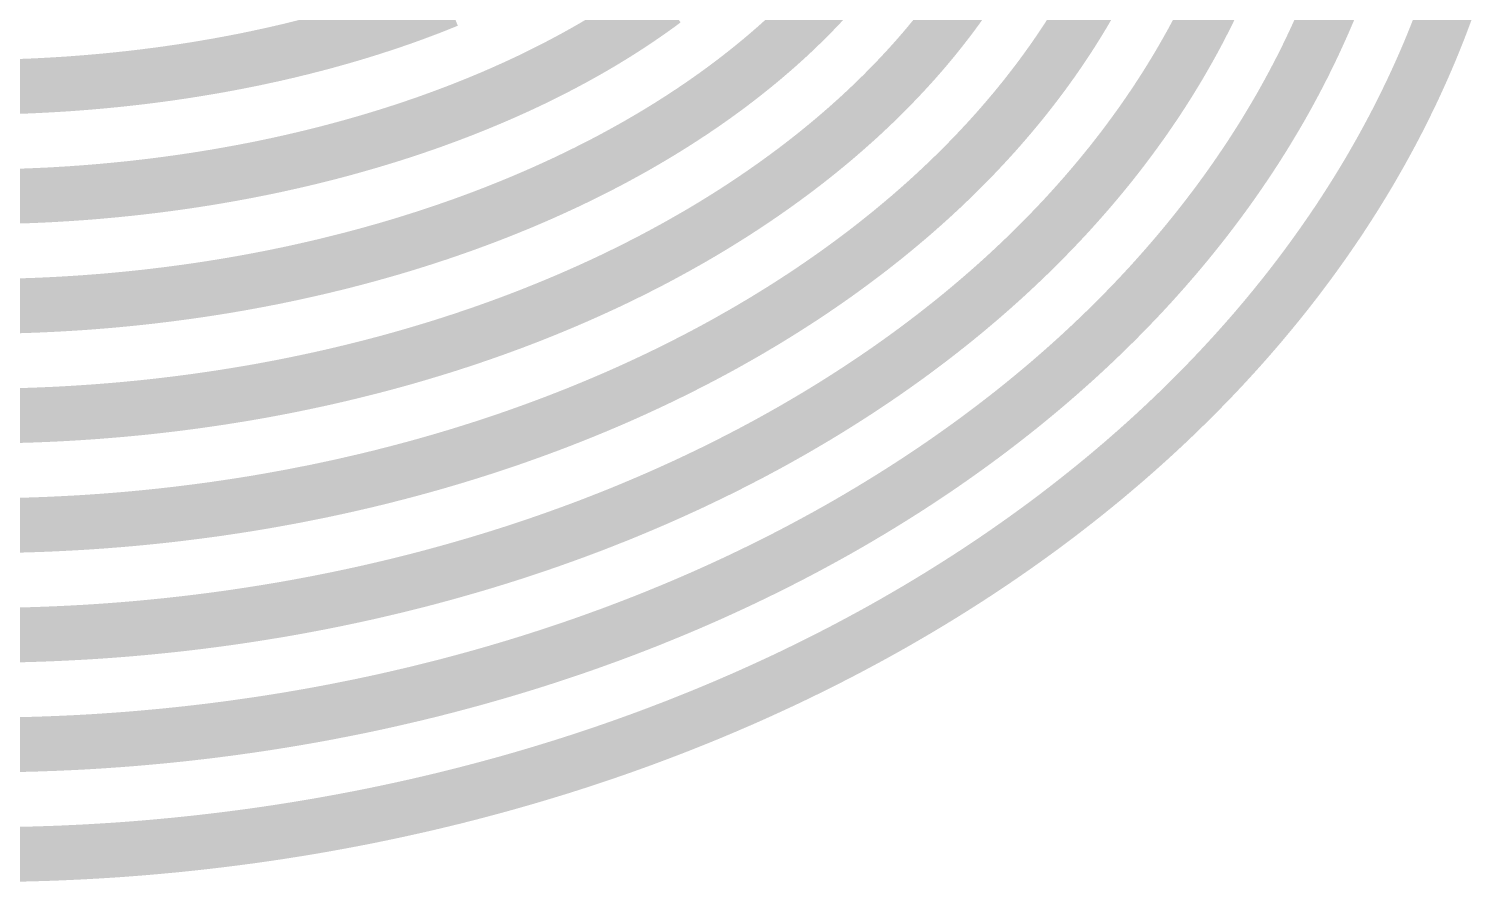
# Model space of a CAD drawing. Header units: metres. Extents: x -4.33 to 4.48, y -3.25 to 3.4.
# Drawn here: x 0.075 to 4.039, y -3.25 to -0.917 of the extents above; entities that cross this region are included whole.
import ezdxf

# ---------------------------------------------------------------- set-up
doc = ezdxf.new("R2010")
doc.units = ezdxf.units.M
doc.layers.add('FRONT', color=7, linetype='Continuous')

msp = doc.modelspace()

# ---------------------------------------------------------------- linework, layer by layer
at = {"layer": 'FRONT', "const_width": 0.15}
for points in [[(3.9643, -0.829), (3.9577, -0.8479), (3.9508, -0.8668), (3.9438, -0.8857), (3.9367, -0.9045), (3.9294, -0.9233), (3.9219, -0.9421), (3.9143, -0.9608), (3.9066, -0.9795), (3.8986, -0.9982), (3.8906, -1.0168), (3.8823, -1.0354), (3.8739, -1.0539), (3.8654, -1.0724), (3.8567, -1.0909), (3.8478, -1.1093), (3.8388, -1.1277), (3.8297, -1.1461), (3.8204, -1.1644), (3.8109, -1.1827), (3.8013, -1.2009), (3.7915, -1.2191), (3.7816, -1.2372), (3.7716, -1.2553), (3.7613, -1.2733), (3.751, -1.2913), (3.7405, -1.3093), (3.7298, -1.3272), (3.719, -1.345), (3.708, -1.3629), (3.6969, -1.3806), (3.6856, -1.3983), (3.6742, -1.416), (3.6627, -1.4336), (3.651, -1.4511), (3.6391, -1.4686), (3.6271, -1.486), (3.615, -1.5034), (3.6027, -1.5207), (3.5903, -1.538), (3.5777, -1.5552), (3.565, -1.5724), (3.5522, -1.5894), (3.5392, -1.6065), (3.526, -1.6235), (3.5128, -1.6404), (3.4993, -1.6572), (3.4858, -1.674), (3.4721, -1.6907), (3.4582, -1.7074), (3.4443, -1.724), (3.4302, -1.7405), (3.4159, -1.757), (3.4015, -1.7734), (3.387, -1.7897), (3.3723, -1.806), (3.3575, -1.8222), (3.3426, -1.8383), (3.3275, -1.8544), (3.3123, -1.8704), (3.297, -1.8863), (3.2815, -1.9021), (3.2659, -1.9179), (3.2502, -1.9336), (3.2343, -1.9492), (3.2184, -1.9648), (3.2022, -1.9803), (3.186, -1.9957), (3.1696, -2.011), (3.1531, -2.0263), (3.1365, -2.0414), (3.1197, -2.0565), (3.1028, -2.0716), (3.0858, -2.0865), (3.0687, -2.1014), (3.0514, -2.1161), (3.0341, -2.1308), (3.0166, -2.1455), (2.9989, -2.16), (2.9812, -2.1744), (2.9633, -2.1888), (2.9453, -2.2031), (2.9272, -2.2173), (2.909, -2.2314), (2.8907, -2.2455), (2.8722, -2.2594), (2.8537, -2.2733), (2.835, -2.287), (2.8162, -2.3007), (2.7973, -2.3143), (2.7782, -2.3278), (2.7591, -2.3412), (2.7398, -2.3546), (2.7205, -2.3678), (2.701, -2.381), (2.6814, -2.394), (2.6617, -2.407), (2.6419, -2.4199), (2.622, -2.4326), (2.602, -2.4453), (2.5819, -2.4579), (2.5617, -2.4704), (2.5413, -2.4828), (2.5209, -2.4951), (2.5004, -2.5073), (2.4797, -2.5194), (2.459, -2.5314), (2.4381, -2.5434), (2.4172, -2.5552), (2.3962, -2.5669), (2.375, -2.5785), (2.3538, -2.59), (2.3325, -2.6014), (2.3111, -2.6128), (2.2895, -2.624), (2.2679, -2.6351), (2.2462, -2.6461), (2.2244, -2.657), (2.2026, -2.6678), (2.1806, -2.6785), (2.1585, -2.6892), (2.1364, -2.6997), (2.1141, -2.71), (2.0918, -2.7203), (2.0694, -2.7305), (2.0469, -2.7406), (2.0243, -2.7506), (2.0016, -2.7604), (1.9789, -2.7702), (1.9561, -2.7798), (1.9332, -2.7894), (1.9102, -2.7988), (1.8871, -2.8081), (1.864, -2.8173), (1.8407, -2.8265), (1.8174, -2.8354), (1.7941, -2.8443), (1.7706, -2.8531), (1.7471, -2.8618), (1.7235, -2.8703), (1.6998, -2.8788), (1.6761, -2.8871), (1.6523, -2.8953), (1.6284, -2.9034), (1.6045, -2.9114), (1.5805, -2.9193), (1.5564, -2.927), (1.5323, -2.9347), (1.508, -2.9422), (1.4838, -2.9496), (1.4595, -2.9569), (1.4351, -2.9641), (1.4106, -2.9712), (1.3861, -2.9782), (1.3615, -2.985), (1.3369, -2.9917), (1.3122, -2.9983), (1.2875, -3.0048), (1.2627, -3.0112), (1.2379, -3.0175), (1.213, -3.0236), (1.188, -3.0296), (1.163, -3.0355), (1.138, -3.0413), (1.1129, -3.0469), (1.0877, -3.0525), (1.0625, -3.0579), (1.0373, -3.0632), (1.012, -3.0684), (0.9867, -3.0735), (0.9613, -3.0784), (0.9359, -3.0832), (0.9105, -3.0879), (0.885, -3.0925), (0.8594, -3.097), (0.8339, -3.1013), (0.8083, -3.1055), (0.7826, -3.1096), (0.757, -3.1136), (0.7313, -3.1174), (0.7055, -3.1212), (0.6797, -3.1248), (0.6539, -3.1282), (0.6281, -3.1316), (0.6023, -3.1348), (0.5764, -3.1379), (0.5505, -3.1409), (0.5245, -3.1438), (0.4985, -3.1465), (0.4726, -3.1492), (0.4466, -3.1516), (0.4205, -3.154), (0.3945, -3.1563), (0.3684, -3.1584), (0.3423, -3.1604), (0.3162, -3.1623), (0.2901, -3.164), (0.2639, -3.1656), (0.2378, -3.1671), (0.2116, -3.1685), (0.1855, -3.1697), (0.1593, -3.1709), (0.1331, -3.1719), (0.1069, -3.1727), (0.0806, -3.1735), (0.0544, -3.1741), (0.0282, -3.1746), (0.002, -3.175), (-0.0243, -3.1752)], [(3.6436, -0.8327), (3.6367, -0.8496), (3.6297, -0.8666), (3.6225, -0.8835), (3.6152, -0.9004), (3.6077, -0.9172), (3.6001, -0.934), (3.5924, -0.9508), (3.5845, -0.9675), (3.5765, -0.9842), (3.5683, -1.0009), (3.56, -1.0176), (3.5515, -1.0342), (3.5429, -1.0507), (3.5342, -1.0672), (3.5253, -1.0837), (3.5163, -1.1002), (3.5072, -1.1166), (3.4979, -1.133), (3.4884, -1.1493), (3.4788, -1.1656), (3.4691, -1.1818), (3.4593, -1.198), (3.4493, -1.2142), (3.4391, -1.2303), (3.4289, -1.2463), (3.4185, -1.2623), (3.4079, -1.2783), (3.3972, -1.2942), (3.3864, -1.3101), (3.3755, -1.3259), (3.3644, -1.3417), (3.3532, -1.3575), (3.3418, -1.3731), (3.3303, -1.3888), (3.3187, -1.4043), (3.3069, -1.4199), (3.2951, -1.4353), (3.283, -1.4508), (3.2709, -1.4661), (3.2586, -1.4814), (3.2462, -1.4967), (3.2337, -1.5119), (3.221, -1.527), (3.2082, -1.5421), (3.1952, -1.5571), (3.1822, -1.5721), (3.169, -1.587), (3.1557, -1.6019), (3.1423, -1.6167), (3.1287, -1.6314), (3.115, -1.6461), (3.1012, -1.6607), (3.0872, -1.6752), (3.0732, -1.6897), (3.059, -1.7041), (3.0447, -1.7185), (3.0302, -1.7327), (3.0157, -1.747), (3.001, -1.7611), (2.9862, -1.7752), (2.9713, -1.7892), (2.9562, -1.8032), (2.9411, -1.8171), (2.9258, -1.8309), (2.9104, -1.8446), (2.8949, -1.8583), (2.8793, -1.8719), (2.8635, -1.8855), (2.8477, -1.8989), (2.8317, -1.9123), (2.8156, -1.9256), (2.7994, -1.9389), (2.7831, -1.9521), (2.7666, -1.9652), (2.7501, -1.9782), (2.7334, -1.9911), (2.7167, -2.004), (2.6998, -2.0168), (2.6828, -2.0295), (2.6657, -2.0422), (2.6485, -2.0547), (2.6312, -2.0672), (2.6138, -2.0796), (2.5963, -2.0919), (2.5787, -2.1042), (2.5609, -2.1164), (2.5431, -2.1284), (2.5252, -2.1404), (2.5071, -2.1524), (2.489, -2.1642), (2.4707, -2.176), (2.4524, -2.1876), (2.434, -2.1992), (2.4154, -2.2107), (2.3968, -2.2221), (2.378, -2.2335), (2.3592, -2.2447), (2.3403, -2.2559), (2.3213, -2.267), (2.3021, -2.278), (2.2829, -2.2889), (2.2636, -2.2997), (2.2442, -2.3104), (2.2247, -2.321), (2.2051, -2.3316), (2.1855, -2.342), (2.1657, -2.3524), (2.1459, -2.3627), (2.1259, -2.3728), (2.1059, -2.3829), (2.0858, -2.3929), (2.0656, -2.4028), (2.0453, -2.4126), (2.0249, -2.4224), (2.0045, -2.432), (1.984, -2.4415), (1.9633, -2.451), (1.9427, -2.4603), (1.9219, -2.4696), (1.901, -2.4787), (1.8801, -2.4878), (1.8591, -2.4967), (1.838, -2.5056), (1.8168, -2.5143), (1.7956, -2.523), (1.7743, -2.5316), (1.7529, -2.5401), (1.7315, -2.5484), (1.7099, -2.5567), (1.6883, -2.5649), (1.6667, -2.573), (1.6449, -2.5809), (1.6231, -2.5888), (1.6012, -2.5966), (1.5793, -2.6043), (1.5573, -2.6118), (1.5352, -2.6193), (1.5131, -2.6267), (1.4909, -2.6339), (1.4686, -2.6411), (1.4463, -2.6482), (1.4239, -2.6551), (1.4015, -2.662), (1.379, -2.6687), (1.3564, -2.6754), (1.3338, -2.6819), (1.3111, -2.6884), (1.2884, -2.6947), (1.2656, -2.7009), (1.2428, -2.707), (1.2199, -2.7131), (1.1969, -2.719), (1.1739, -2.7248), (1.1509, -2.7305), (1.1278, -2.7361), (1.1047, -2.7415), (1.0815, -2.7469), (1.0583, -2.7522), (1.035, -2.7574), (1.0117, -2.7624), (0.9883, -2.7674), (0.9649, -2.7722), (0.9414, -2.7769), (0.9179, -2.7815), (0.8944, -2.7861), (0.8708, -2.7905), (0.8472, -2.7948), (0.8236, -2.7989), (0.7999, -2.803), (0.7762, -2.807), (0.7524, -2.8108), (0.7287, -2.8146), (0.7048, -2.8182), (0.681, -2.8217), (0.6571, -2.8251), (0.6332, -2.8285), (0.6093, -2.8316), (0.5853, -2.8347), (0.5613, -2.8377), (0.5373, -2.8405), (0.5132, -2.8433), (0.4892, -2.8459), (0.4651, -2.8484), (0.441, -2.8509), (0.4168, -2.8531), (0.3927, -2.8553), (0.3685, -2.8574), (0.3443, -2.8594), (0.3201, -2.8612), (0.2959, -2.8629), (0.2716, -2.8646), (0.2474, -2.8661), (0.2231, -2.8675), (0.1988, -2.8688), (0.1746, -2.8699), (0.1503, -2.871), (0.1259, -2.8719), (0.1016, -2.8728), (0.0773, -2.8735), (0.053, -2.8741), (0.0286, -2.8746), (0.0043, -2.8749), (-0.0201, -2.8752)], [(3.3178, -0.833), (3.3107, -0.848), (3.3035, -0.863), (3.2961, -0.8779), (3.2886, -0.8929), (3.281, -0.9077), (3.2733, -0.9226), (3.2654, -0.9374), (3.2574, -0.9522), (3.2492, -0.9669), (3.2409, -0.9816), (3.2325, -0.9963), (3.224, -1.011), (3.2153, -1.0256), (3.2065, -1.0401), (3.1976, -1.0547), (3.1886, -1.0692), (3.1794, -1.0836), (3.1701, -1.098), (3.1607, -1.1124), (3.1511, -1.1267), (3.1414, -1.141), (3.1316, -1.1553), (3.1217, -1.1695), (3.1116, -1.1836), (3.1014, -1.1978), (3.0911, -1.2118), (3.0807, -1.2259), (3.0702, -1.2399), (3.0595, -1.2538), (3.0487, -1.2677), (3.0378, -1.2816), (3.0267, -1.2954), (3.0155, -1.3091), (3.0043, -1.3228), (2.9928, -1.3365), (2.9813, -1.3501), (2.9697, -1.3636), (2.9579, -1.3771), (2.946, -1.3906), (2.934, -1.404), (2.9219, -1.4174), (2.9097, -1.4307), (2.8973, -1.4439), (2.8848, -1.4571), (2.8722, -1.4702), (2.8595, -1.4833), (2.8467, -1.4963), (2.8338, -1.5093), (2.8207, -1.5222), (2.8076, -1.5351), (2.7943, -1.5479), (2.7809, -1.5606), (2.7674, -1.5733), (2.7538, -1.5859), (2.7401, -1.5985), (2.7262, -1.611), (2.7123, -1.6234), (2.6982, -1.6358), (2.6841, -1.6481), (2.6698, -1.6604), (2.6554, -1.6726), (2.641, -1.6847), (2.6264, -1.6968), (2.6117, -1.7088), (2.5969, -1.7207), (2.5819, -1.7326), (2.5669, -1.7444), (2.5518, -1.7562), (2.5366, -1.7678), (2.5213, -1.7794), (2.5058, -1.791), (2.4903, -1.8025), (2.4747, -1.8139), (2.459, -1.8252), (2.4431, -1.8365), (2.4272, -1.8477), (2.4112, -1.8588), (2.3951, -1.8698), (2.3788, -1.8808), (2.3625, -1.8917), (2.3461, -1.9026), (2.3296, -1.9133), (2.313, -1.924), (2.2963, -1.9346), (2.2795, -1.9452), (2.2626, -1.9557), (2.2456, -1.9661), (2.2286, -1.9764), (2.2114, -1.9866), (2.1941, -1.9968), (2.1768, -2.0069), (2.1594, -2.0169), (2.1419, -2.0268), (2.1243, -2.0367), (2.1066, -2.0465), (2.0888, -2.0562), (2.0709, -2.0658), (2.053, -2.0754), (2.0349, -2.0848), (2.0168, -2.0942), (1.9986, -2.1035), (1.9803, -2.1128), (1.962, -2.1219), (1.9435, -2.131), (1.925, -2.1399), (1.9064, -2.1488), (1.8877, -2.1577), (1.869, -2.1664), (1.8501, -2.175), (1.8312, -2.1836), (1.8122, -2.1921), (1.7932, -2.2005), (1.774, -2.2088), (1.7548, -2.217), (1.7356, -2.2251), (1.7162, -2.2332), (1.6968, -2.2412), (1.6773, -2.249), (1.6577, -2.2568), (1.6381, -2.2645), (1.6184, -2.2722), (1.5986, -2.2797), (1.5788, -2.2871), (1.5589, -2.2945), (1.5389, -2.3017), (1.5189, -2.3089), (1.4988, -2.316), (1.4786, -2.323), (1.4584, -2.3299), (1.4381, -2.3367), (1.4178, -2.3434), (1.3974, -2.3501), (1.3769, -2.3566), (1.3564, -2.3631), (1.3359, -2.3694), (1.3152, -2.3757), (1.2945, -2.3819), (1.2738, -2.3879), (1.253, -2.3939), (1.2322, -2.3998), (1.2113, -2.4056), (1.1903, -2.4113), (1.1693, -2.417), (1.1483, -2.4225), (1.1272, -2.4279), (1.106, -2.4332), (1.0848, -2.4385), (1.0636, -2.4436), (1.0423, -2.4486), (1.021, -2.4536), (0.9996, -2.4585), (0.9782, -2.4632), (0.9567, -2.4679), (0.9352, -2.4724), (0.9137, -2.4769), (0.8921, -2.4813), (0.8705, -2.4856), (0.8488, -2.4897), (0.8271, -2.4938), (0.8054, -2.4978), (0.7836, -2.5017), (0.7618, -2.5055), (0.74, -2.5091), (0.7181, -2.5127), (0.6962, -2.5162), (0.6743, -2.5196), (0.6523, -2.5229), (0.6304, -2.5261), (0.6083, -2.5292), (0.5863, -2.5322), (0.5642, -2.5351), (0.5421, -2.5379), (0.52, -2.5406), (0.4978, -2.5432), (0.4757, -2.5457), (0.4535, -2.5481), (0.4312, -2.5504), (0.409, -2.5526), (0.3868, -2.5547), (0.3645, -2.5567), (0.3422, -2.5586), (0.3199, -2.5604), (0.2975, -2.5621), (0.2752, -2.5637), (0.2528, -2.5652), (0.2305, -2.5666), (0.2081, -2.5678), (0.1857, -2.569), (0.1633, -2.5701), (0.1409, -2.5711), (0.1184, -2.572), (0.096, -2.5728), (0.0735, -2.5735), (0.0511, -2.5741), (0.0286, -2.5745), (0.0062, -2.5749), (-0.0163, -2.5752)], [(2.9804, -0.8375), (2.9729, -0.8505), (2.9654, -0.8634), (2.9578, -0.8764), (2.95, -0.8893), (2.9421, -0.9022), (2.9341, -0.915), (2.926, -0.9279), (2.9177, -0.9406), (2.9094, -0.9534), (2.9009, -0.9661), (2.8923, -0.9788), (2.8836, -0.9914), (2.8748, -1.0041), (2.8658, -1.0166), (2.8568, -1.0292), (2.8476, -1.0417), (2.8383, -1.0541), (2.8289, -1.0666), (2.8194, -1.0789), (2.8098, -1.0913), (2.8001, -1.1036), (2.7902, -1.1159), (2.7803, -1.1281), (2.7702, -1.1403), (2.76, -1.1524), (2.7497, -1.1645), (2.7393, -1.1766), (2.7288, -1.1886), (2.7182, -1.2006), (2.7074, -1.2125), (2.6966, -1.2244), (2.6856, -1.2362), (2.6746, -1.248), (2.6634, -1.2598), (2.6521, -1.2715), (2.6408, -1.2831), (2.6293, -1.2947), (2.6177, -1.3063), (2.606, -1.3178), (2.5942, -1.3292), (2.5823, -1.3406), (2.5703, -1.352), (2.5581, -1.3633), (2.5459, -1.3746), (2.5336, -1.3858), (2.5212, -1.3969), (2.5086, -1.408), (2.496, -1.4191), (2.4833, -1.4301), (2.4704, -1.441), (2.4575, -1.4519), (2.4445, -1.4627), (2.4314, -1.4735), (2.4181, -1.4843), (2.4048, -1.4949), (2.3914, -1.5055), (2.3779, -1.5161), (2.3643, -1.5266), (2.3505, -1.537), (2.3367, -1.5474), (2.3228, -1.5577), (2.3088, -1.568), (2.2947, -1.5782), (2.2806, -1.5884), (2.2663, -1.5984), (2.2519, -1.6085), (2.2375, -1.6184), (2.2229, -1.6283), (2.2083, -1.6382), (2.1935, -1.648), (2.1787, -1.6577), (2.1638, -1.6673), (2.1488, -1.6769), (2.1337, -1.6865), (2.1185, -1.6959), (2.1033, -1.7053), (2.0879, -1.7147), (2.0725, -1.7239), (2.057, -1.7331), (2.0414, -1.7423), (2.0257, -1.7513), (2.0099, -1.7603), (1.9941, -1.7693), (1.9782, -1.7782), (1.9622, -1.787), (1.9461, -1.7957), (1.9299, -1.8044), (1.9136, -1.813), (1.8973, -1.8215), (1.8809, -1.8299), (1.8644, -1.8383), (1.8479, -1.8466), (1.8312, -1.8549), (1.8145, -1.8631), (1.7977, -1.8712), (1.7809, -1.8792), (1.7639, -1.8872), (1.7469, -1.895), (1.7298, -1.9029), (1.7127, -1.9106), (1.6955, -1.9183), (1.6782, -1.9259), (1.6608, -1.9334), (1.6434, -1.9408), (1.6259, -1.9482), (1.6083, -1.9555), (1.5907, -1.9627), (1.573, -1.9699), (1.5552, -1.9769), (1.5374, -1.9839), (1.5195, -1.9908), (1.5015, -1.9977), (1.4835, -2.0044), (1.4654, -2.0111), (1.4473, -2.0177), (1.4291, -2.0242), (1.4108, -2.0307), (1.3925, -2.0371), (1.3741, -2.0434), (1.3557, -2.0496), (1.3372, -2.0557), (1.3186, -2.0618), (1.3, -2.0677), (1.2814, -2.0736), (1.2627, -2.0794), (1.2439, -2.0852), (1.2251, -2.0908), (1.2062, -2.0964), (1.1873, -2.1019), (1.1683, -2.1073), (1.1493, -2.1126), (1.1302, -2.1179), (1.1111, -2.123), (1.0919, -2.1281), (1.0727, -2.1331), (1.0534, -2.138), (1.0341, -2.1429), (1.0148, -2.1476), (0.9954, -2.1523), (0.9759, -2.1568), (0.9564, -2.1613), (0.9369, -2.1658), (0.9174, -2.1701), (0.8978, -2.1743), (0.8781, -2.1785), (0.8584, -2.1826), (0.8387, -2.1865), (0.819, -2.1904), (0.7992, -2.1943), (0.7794, -2.198), (0.7595, -2.2016), (0.7396, -2.2052), (0.7197, -2.2087), (0.6997, -2.2121), (0.6797, -2.2154), (0.6597, -2.2186), (0.6397, -2.2217), (0.6196, -2.2247), (0.5995, -2.2277), (0.5793, -2.2306), (0.5592, -2.2333), (0.539, -2.236), (0.5188, -2.2386), (0.4985, -2.2411), (0.4783, -2.2436), (0.458, -2.2459), (0.4377, -2.2482), (0.4174, -2.2503), (0.397, -2.2524), (0.3767, -2.2544), (0.3563, -2.2563), (0.3359, -2.2581), (0.3155, -2.2598), (0.295, -2.2614), (0.2746, -2.263), (0.2541, -2.2644), (0.2336, -2.2658), (0.2132, -2.2671), (0.1927, -2.2682), (0.1721, -2.2693), (0.1516, -2.2703), (0.1311, -2.2713), (0.1105, -2.2721), (0.09, -2.2728), (0.0694, -2.2735), (0.0489, -2.274), (0.0283, -2.2745), (0.0077, -2.2749), (-0.0129, -2.2752)], [(2.6315, -0.8345), (2.6238, -0.8455), (2.6159, -0.8565), (2.6079, -0.8674), (2.5999, -0.8783), (2.5917, -0.8892), (2.5834, -0.9), (2.575, -0.9108), (2.5665, -0.9216), (2.5579, -0.9323), (2.5493, -0.9431), (2.5405, -0.9537), (2.5316, -0.9644), (2.5226, -0.975), (2.5135, -0.9855), (2.5043, -0.9961), (2.495, -1.0066), (2.4856, -1.017), (2.4761, -1.0274), (2.4664, -1.0378), (2.4567, -1.0482), (2.4469, -1.0585), (2.437, -1.0687), (2.427, -1.079), (2.4169, -1.0892), (2.4068, -1.0993), (2.3965, -1.1094), (2.3861, -1.1195), (2.3756, -1.1295), (2.365, -1.1395), (2.3543, -1.1495), (2.3436, -1.1594), (2.3327, -1.1692), (2.3217, -1.179), (2.3107, -1.1888), (2.2995, -1.1985), (2.2883, -1.2082), (2.277, -1.2179), (2.2655, -1.2275), (2.254, -1.237), (2.2424, -1.2465), (2.2307, -1.256), (2.2189, -1.2654), (2.207, -1.2748), (2.1951, -1.2841), (2.183, -1.2933), (2.1709, -1.3026), (2.1586, -1.3117), (2.1463, -1.3208), (2.1339, -1.3299), (2.1214, -1.3389), (2.1088, -1.3479), (2.0961, -1.3568), (2.0834, -1.3657), (2.0705, -1.3745), (2.0576, -1.3833), (2.0446, -1.392), (2.0315, -1.4007), (2.0183, -1.4093), (2.0051, -1.4179), (1.9917, -1.4264), (1.9783, -1.4348), (1.9648, -1.4432), (1.9512, -1.4516), (1.9376, -1.4598), (1.9238, -1.4681), (1.91, -1.4763), (1.8961, -1.4844), (1.8821, -1.4924), (1.8681, -1.5004), (1.8539, -1.5084), (1.8397, -1.5163), (1.8254, -1.5241), (1.8111, -1.5319), (1.7967, -1.5396), (1.7822, -1.5473), (1.7676, -1.5549), (1.7529, -1.5624), (1.7382, -1.5699), (1.7234, -1.5774), (1.7085, -1.5847), (1.6936, -1.592), (1.6786, -1.5993), (1.6635, -1.6065), (1.6484, -1.6136), (1.6331, -1.6206), (1.6179, -1.6276), (1.6025, -1.6346), (1.5871, -1.6414), (1.5716, -1.6483), (1.5561, -1.655), (1.5405, -1.6617), (1.5248, -1.6683), (1.509, -1.6749), (1.4932, -1.6814), (1.4774, -1.6878), (1.4615, -1.6942), (1.4455, -1.7005), (1.4294, -1.7067), (1.4133, -1.7129), (1.3972, -1.719), (1.3809, -1.725), (1.3646, -1.731), (1.3483, -1.7369), (1.3319, -1.7427), (1.3155, -1.7485), (1.299, -1.7542), (1.2824, -1.7598), (1.2658, -1.7654), (1.2491, -1.7709), (1.2324, -1.7763), (1.2156, -1.7817), (1.1988, -1.787), (1.1819, -1.7922), (1.165, -1.7973), (1.148, -1.8024), (1.131, -1.8074), (1.1139, -1.8124), (1.0968, -1.8173), (1.0796, -1.8221), (1.0624, -1.8268), (1.0452, -1.8315), (1.0279, -1.836), (1.0105, -1.8406), (0.9931, -1.845), (0.9757, -1.8494), (0.9582, -1.8537), (0.9407, -1.8579), (0.9231, -1.8621), (0.9055, -1.8662), (0.8879, -1.8702), (0.8702, -1.8742), (0.8525, -1.878), (0.8348, -1.8818), (0.817, -1.8855), (0.7991, -1.8892), (0.7813, -1.8928), (0.7634, -1.8963), (0.7455, -1.8997), (0.7275, -1.9031), (0.7095, -1.9064), (0.6915, -1.9096), (0.6734, -1.9127), (0.6553, -1.9158), (0.6372, -1.9187), (0.6191, -1.9216), (0.6009, -1.9245), (0.5827, -1.9272), (0.5645, -1.9299), (0.5462, -1.9325), (0.528, -1.9351), (0.5097, -1.9375), (0.4913, -1.9399), (0.473, -1.9422), (0.4546, -1.9444), (0.4362, -1.9466), (0.4178, -1.9487), (0.3994, -1.9507), (0.3809, -1.9526), (0.3625, -1.9544), (0.344, -1.9562), (0.3255, -1.9579), (0.3069, -1.9595), (0.2884, -1.961), (0.2698, -1.9625), (0.2513, -1.9639), (0.2327, -1.9652), (0.2141, -1.9664), (0.1955, -1.9676), (0.1769, -1.9687), (0.1582, -1.9697), (0.1396, -1.9706), (0.1209, -1.9714), (0.1023, -1.9722), (0.0836, -1.9729), (0.0649, -1.9735), (0.0463, -1.974), (0.0276, -1.9745), (0.0089, -1.9748), (-0.0098, -1.9751)], [(2.2483, -0.84), (2.24, -0.8489), (2.2316, -0.8578), (2.2231, -0.8666), (2.2145, -0.8754), (2.2059, -0.8841), (2.1971, -0.8929), (2.1882, -0.9016), (2.1793, -0.9102), (2.1703, -0.9189), (2.1612, -0.9275), (2.152, -0.9361), (2.1427, -0.9446), (2.1333, -0.9531), (2.1238, -0.9616), (2.1143, -0.97), (2.1046, -0.9784), (2.0949, -0.9867), (2.0851, -0.9951), (2.0752, -1.0034), (2.0652, -1.0116), (2.0552, -1.0198), (2.045, -1.028), (2.0348, -1.0361), (2.0245, -1.0442), (2.0141, -1.0523), (2.0037, -1.0603), (1.9931, -1.0683), (1.9825, -1.0763), (1.9717, -1.0842), (1.961, -1.092), (1.9501, -1.0999), (1.9391, -1.1076), (1.9281, -1.1154), (1.917, -1.1231), (1.9058, -1.1307), (1.8945, -1.1384), (1.8832, -1.1459), (1.8717, -1.1535), (1.8602, -1.161), (1.8487, -1.1684), (1.837, -1.1758), (1.8253, -1.1832), (1.8135, -1.1905), (1.8016, -1.1978), (1.7897, -1.205), (1.7776, -1.2122), (1.7655, -1.2193), (1.7534, -1.2264), (1.7411, -1.2335), (1.7288, -1.2405), (1.7164, -1.2474), (1.704, -1.2543), (1.6914, -1.2612), (1.6789, -1.268), (1.6662, -1.2748), (1.6535, -1.2815), (1.6407, -1.2881), (1.6278, -1.2948), (1.6148, -1.3013), (1.6018, -1.3079), (1.5888, -1.3143), (1.5756, -1.3208), (1.5624, -1.3271), (1.5492, -1.3335), (1.5359, -1.3397), (1.5225, -1.3459), (1.509, -1.3521), (1.4955, -1.3582), (1.4819, -1.3643), (1.4683, -1.3703), (1.4546, -1.3763), (1.4408, -1.3822), (1.427, -1.3881), (1.4131, -1.3939), (1.3991, -1.3996), (1.3851, -1.4053), (1.3711, -1.411), (1.357, -1.4166), (1.3428, -1.4221), (1.3286, -1.4276), (1.3143, -1.433), (1.2999, -1.4384), (1.2855, -1.4437), (1.2711, -1.449), (1.2566, -1.4542), (1.242, -1.4593), (1.2274, -1.4644), (1.2128, -1.4695), (1.1981, -1.4745), (1.1833, -1.4794), (1.1685, -1.4843), (1.1536, -1.4891), (1.1387, -1.4938), (1.1238, -1.4985), (1.1088, -1.5032), (1.0937, -1.5078), (1.0786, -1.5123), (1.0635, -1.5168), (1.0483, -1.5212), (1.033, -1.5255), (1.0177, -1.5298), (1.0024, -1.5341), (0.9871, -1.5382), (0.9716, -1.5424), (0.9562, -1.5464), (0.9407, -1.5504), (0.9252, -1.5543), (0.9096, -1.5582), (0.894, -1.562), (0.8783, -1.5658), (0.8626, -1.5695), (0.8469, -1.5731), (0.8311, -1.5767), (0.8153, -1.5802), (0.7995, -1.5837), (0.7836, -1.5871), (0.7677, -1.5904), (0.7518, -1.5937), (0.7358, -1.5969), (0.7198, -1.6), (0.7038, -1.6031), (0.6877, -1.6061), (0.6716, -1.6091), (0.6555, -1.612), (0.6393, -1.6148), (0.6231, -1.6176), (0.6069, -1.6203), (0.5907, -1.6229), (0.5744, -1.6255), (0.5581, -1.628), (0.5418, -1.6305), (0.5254, -1.6329), (0.509, -1.6352), (0.4926, -1.6374), (0.4762, -1.6396), (0.4598, -1.6418), (0.4433, -1.6438), (0.4268, -1.6458), (0.4103, -1.6478), (0.3938, -1.6497), (0.3772, -1.6515), (0.3607, -1.6532), (0.3441, -1.6549), (0.3275, -1.6565), (0.3109, -1.6581), (0.2942, -1.6596), (0.2776, -1.661), (0.2609, -1.6623), (0.2443, -1.6636), (0.2276, -1.6649), (0.2109, -1.666), (0.1941, -1.6671), (0.1774, -1.6681), (0.1607, -1.6691), (0.1439, -1.67), (0.1272, -1.6708), (0.1104, -1.6716), (0.0936, -1.6723), (0.0769, -1.6729), (0.0601, -1.6735), (0.0433, -1.674), (0.0265, -1.6744), (0.0097, -1.6748), (-0.0071, -1.6751)], [(1.8129, -0.8384), (1.8039, -0.8451), (1.7948, -0.8518), (1.7856, -0.8584), (1.7764, -0.865), (1.767, -0.8715), (1.7576, -0.878), (1.7482, -0.8845), (1.7386, -0.891), (1.729, -0.8974), (1.7194, -0.9038), (1.7096, -0.9102), (1.6998, -0.9165), (1.6899, -0.9228), (1.68, -0.9291), (1.6699, -0.9353), (1.6598, -0.9415), (1.6497, -0.9477), (1.6395, -0.9538), (1.6292, -0.9599), (1.6188, -0.966), (1.6084, -0.972), (1.5979, -0.978), (1.5873, -0.9839), (1.5767, -0.9898), (1.566, -0.9957), (1.5552, -1.0015), (1.5444, -1.0073), (1.5335, -1.0131), (1.5226, -1.0188), (1.5116, -1.0245), (1.5005, -1.0302), (1.4893, -1.0358), (1.4781, -1.0414), (1.4669, -1.0469), (1.4556, -1.0524), (1.4442, -1.0579), (1.4327, -1.0633), (1.4212, -1.0687), (1.4097, -1.074), (1.3981, -1.0793), (1.3864, -1.0845), (1.3747, -1.0898), (1.3629, -1.0949), (1.351, -1.1001), (1.3391, -1.1052), (1.3271, -1.1102), (1.3151, -1.1152), (1.3031, -1.1202), (1.2909, -1.1251), (1.2788, -1.13), (1.2665, -1.1349), (1.2542, -1.1397), (1.2419, -1.1444), (1.2295, -1.1491), (1.2171, -1.1538), (1.2046, -1.1584), (1.192, -1.163), (1.1794, -1.1676), (1.1668, -1.1721), (1.1541, -1.1765), (1.1413, -1.1809), (1.1285, -1.1853), (1.1157, -1.1896), (1.1028, -1.1939), (1.0899, -1.1981), (1.0769, -1.2023), (1.0639, -1.2064), (1.0508, -1.2105), (1.0377, -1.2145), (1.0245, -1.2185), (1.0113, -1.2225), (0.9981, -1.2264), (0.9848, -1.2302), (0.9714, -1.234), (0.9581, -1.2378), (0.9446, -1.2415), (0.9312, -1.2452), (0.9177, -1.2488), (0.9042, -1.2524), (0.8906, -1.2559), (0.877, -1.2594), (0.8633, -1.2628), (0.8496, -1.2662), (0.8359, -1.2695), (0.8221, -1.2728), (0.8083, -1.276), (0.7945, -1.2792), (0.7806, -1.2823), (0.7667, -1.2854), (0.7528, -1.2885), (0.7388, -1.2914), (0.7248, -1.2944), (0.7108, -1.2973), (0.6967, -1.3001), (0.6826, -1.3029), (0.6685, -1.3056), (0.6543, -1.3083), (0.6401, -1.3109), (0.6259, -1.3135), (0.6116, -1.316), (0.5974, -1.3185), (0.5831, -1.321), (0.5687, -1.3233), (0.5544, -1.3257), (0.54, -1.3279), (0.5256, -1.3302), (0.5112, -1.3323), (0.4967, -1.3345), (0.4822, -1.3365), (0.4677, -1.3385), (0.4532, -1.3405), (0.4387, -1.3424), (0.4241, -1.3443), (0.4095, -1.3461), (0.3949, -1.3478), (0.3803, -1.3495), (0.3656, -1.3512), (0.351, -1.3528), (0.3363, -1.3543), (0.3216, -1.3558), (0.3069, -1.3573), (0.2922, -1.3586), (0.2774, -1.36), (0.2627, -1.3613), (0.2479, -1.3625), (0.2331, -1.3637), (0.2183, -1.3648), (0.2035, -1.3658), (0.1887, -1.3669), (0.1738, -1.3678), (0.159, -1.3687), (0.1441, -1.3696), (0.1293, -1.3704), (0.1144, -1.3711), (0.0995, -1.3718), (0.0846, -1.3724), (0.0697, -1.373), (0.0548, -1.3735), (0.0399, -1.374), (0.025, -1.3744), (0.0101, -1.3748), (-0.0049, -1.3751)], [(1.2202, -0.8381), (1.21, -0.8422), (1.1998, -0.8463), (1.1896, -0.8504), (1.1793, -0.8544), (1.1689, -0.8585), (1.1585, -0.8624), (1.148, -0.8664), (1.1375, -0.8703), (1.127, -0.8742), (1.1164, -0.8781), (1.1058, -0.8819), (1.0951, -0.8857), (1.0843, -0.8894), (1.0735, -0.8932), (1.0627, -0.8968), (1.0518, -0.9005), (1.0409, -0.9041), (1.0299, -0.9077), (1.0189, -0.9113), (1.0079, -0.9148), (0.9968, -0.9183), (0.9857, -0.9217), (0.9745, -0.9252), (0.9633, -0.9285), (0.952, -0.9319), (0.9407, -0.9352), (0.9293, -0.9385), (0.918, -0.9417), (0.9065, -0.9449), (0.8951, -0.9481), (0.8836, -0.9513), (0.872, -0.9544), (0.8605, -0.9574), (0.8488, -0.9605), (0.8372, -0.9634), (0.8255, -0.9664), (0.8138, -0.9693), (0.802, -0.9722), (0.7902, -0.9751), (0.7784, -0.9779), (0.7665, -0.9806), (0.7546, -0.9834), (0.7427, -0.9861), (0.7307, -0.9887), (0.7187, -0.9913), (0.7067, -0.9939), (0.6946, -0.9965), (0.6826, -0.999), (0.6704, -1.0015), (0.6583, -1.0039), (0.6461, -1.0063), (0.6339, -1.0086), (0.6216, -1.011), (0.6094, -1.0132), (0.5971, -1.0155), (0.5848, -1.0177), (0.5724, -1.0198), (0.56, -1.0219), (0.5476, -1.024), (0.5352, -1.0261), (0.5228, -1.0281), (0.5103, -1.03), (0.4978, -1.032), (0.4853, -1.0338), (0.4727, -1.0357), (0.4602, -1.0375), (0.4476, -1.0393), (0.435, -1.041), (0.4223, -1.0427), (0.4097, -1.0443), (0.397, -1.0459), (0.3843, -1.0475), (0.3716, -1.049), (0.3589, -1.0505), (0.3461, -1.0519), (0.3334, -1.0533), (0.3206, -1.0547), (0.3078, -1.056), (0.295, -1.0572), (0.2821, -1.0585), (0.2693, -1.0597), (0.2564, -1.0608), (0.2436, -1.0619), (0.2307, -1.063), (0.2178, -1.064), (0.2049, -1.065), (0.192, -1.066), (0.179, -1.0669), (0.1661, -1.0677), (0.1531, -1.0685), (0.1402, -1.0693), (0.1272, -1.07), (0.1142, -1.0707), (0.1012, -1.0714), (0.0882, -1.072), (0.0752, -1.0726), (0.0622, -1.0731), (0.0492, -1.0736), (0.0362, -1.074), (0.0231, -1.0744), (0.0101, -1.0748), (-0.0029, -1.0751)]]:
    msp.add_lwpolyline(points, dxfattribs=at)

doc.saveas('drawing.dxf')
